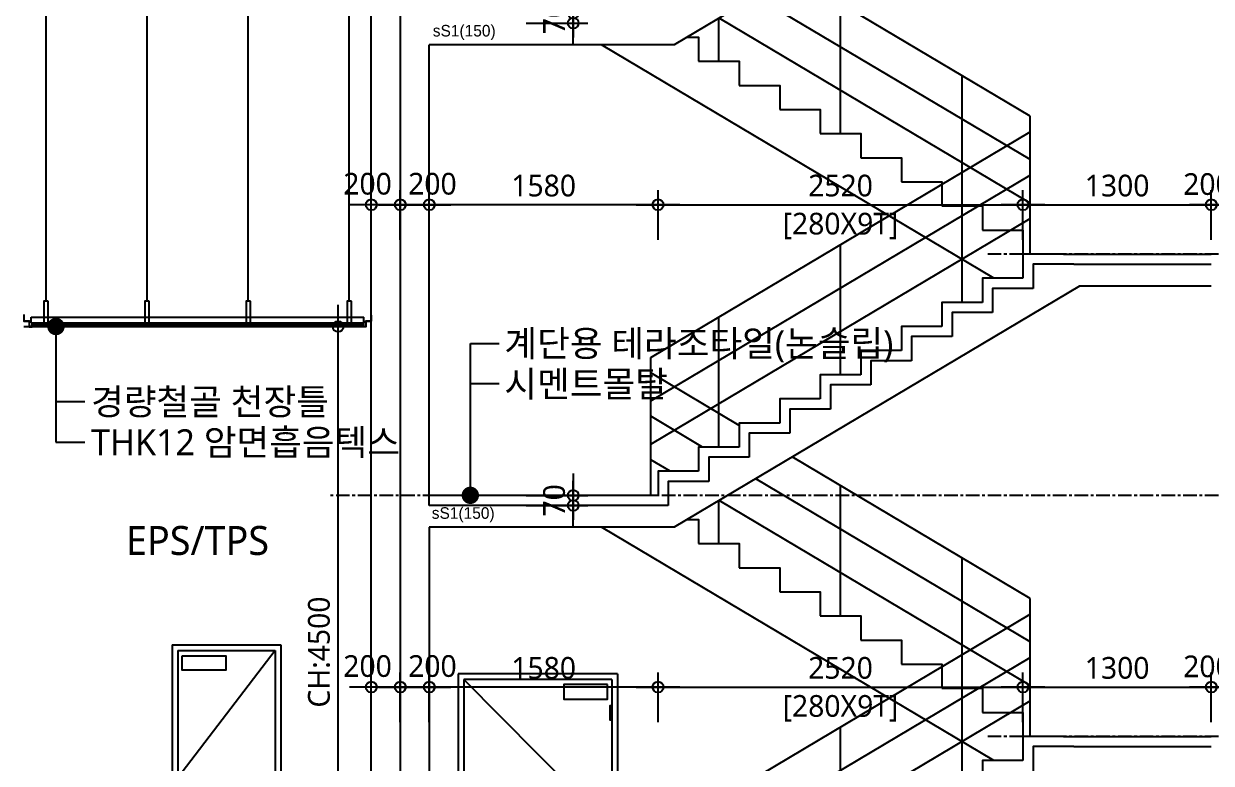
# Model space of a CAD drawing. Header units: millimetres. Extents: x -65167 to 413267, y -17142 to 66587.
# Drawn here: x 267917 to 276117, y 37407 to 42518 of the extents above; entities that cross this region are included whole.
import ezdxf
from ezdxf.enums import TextEntityAlignment as Align

# ---------------------------------------------------------------- set-up
doc = ezdxf.new("R2010")
doc.units = ezdxf.units.MM
doc.header["$LTSCALE"] = 75
doc.header["$MEASUREMENT"] = 0
doc.header["$PDSIZE"] = -10
for name, pattern in [('-HID', [2.5, 1.5, -1]), ('CEN', [62, 60, -1, 0, -1]), ('CENTER', [2, 1.25, -0.25, 0.25, -0.25])]:
    doc.linetypes.add(name, pattern=pattern)
doc.layers.get('0').update_dxf_attribs({"linetype": 'CONTINUOUS'})
doc.layers.get('Defpoints').update_dxf_attribs({"color": 171, "linetype": 'CONTINUOUS'})
for name, color, linetype in [('CEN(ST)', 1, 'CENTER'), ('center(창호)', 1, 'CEN'), ('CON', 2, 'CONTINUOUS'), ('DOOR', 4, 'CONTINUOUS'), ('DOOR-ELE', 252, 'CONTINUOUS'), ('ELE-6', 8, 'CONTINUOUS'), ('FIN', 8, 'CONTINUOUS'), ('FIN-1', 6, 'CONTINUOUS'), ('FIN-2', 9, 'CONTINUOUS'), ('HAN', 9, 'CONTINUOUS'), ('NDIM', 7, 'CONTINUOUS'), ('OPEN', 1, '-HID'), ('TEXT(MIN)', 7, 'CONTINUOUS'), ('WIPEOUT', 7, 'CONTINUOUS'), ('절취선', 2, 'CONTINUOUS')]:
    doc.layers.add(name, color=color, linetype=linetype)
doc.styles.add('CGS', font='cgse', dxfattribs={"bigfont": 'cgs'})
doc.styles.add('나눔바른고딕', font='NanumBarunGothic.ttf')
doc.dimstyles.new('NDIM 1200', dxfattribs={"dimscale": 75, "dimtxt": 3, "dimasz": 1, "dimexe": 2, "dimexo": 2, "dimgap": 1, "dimtad": 1, "dimdec": 0, "dimdsep": 46, "dimtxsty": 'CGS', "dimblk": 'DOT0', "dimcen": 1, "dimdle": 8, "dimclrd": 256, "dimclre": 256, "dimclrt": 256, "dimadec": 0, "dimazin": 0, "dimtfac": 1, "dimtdec": 0, "dimtix": 1, "dimtmove": 2, "dimatfit": 3, "dimldrblk": 'DOT0', "dimfxl": 1, "dimtolj": 1, "dimtzin": 0, "dimlwd": -1, "dimlwe": -1, "dimarcsym": 0})

# ---------------------------------------------------------------- blocks, each defined once
blk = doc.blocks.new('A$Cf4a16f9c')
blk.add_wipeout([(0, 0), (1100, 0), (1100, 2100), (0, 2100)]).dxf.layer = 'WIPEOUT'
at = {"layer": 'center(창호)'}
for p, q in [((125, 945), (125, 855)), ((80, 900), (170, 900))]:
    blk.add_line(p, q, dxfattribs=at)
at = {"layer": 'DOOR', "ltscale": 1000}
for p, q in [((0, 2100), (0, 0)), ((1100, 2100), (0, 2100)), ((40, 2060), (40, 0)), ((1060, 2060), (40, 2060)), ((1060, 2060), (1060, 0)), ((1100, 2100), (1100, 0)), ((0, 0), (1100, 0)), ((40, 40), (1060, 40))]:
    blk.add_line(p, q, dxfattribs=at)
blk.add_circle((125, 900), 30, dxfattribs=at)
at = {"layer": 'DOOR-ELE', "ltscale": 1000}
for p, q in [((151, 915), (300, 915)), ((250, 915), (250, 885)), ((300, 915), (300, 885)), ((151, 885), (300, 885))]:
    blk.add_line(p, q, dxfattribs=at)
for points in [[(1030, 2025), (730, 2025), (730, 1925), (1030, 1925)], [(1060, 1780), (1050, 1780), (1050, 1880), (1060, 1880)], [(1060, 200), (1050, 200), (1050, 300), (1060, 300)]]:
    blk.add_lwpolyline(points, close=True, dxfattribs=at)
at = {"layer": 'OPEN', "ltscale": 700}
for p, q in [((40, 2060), (1060, 1030)), ((1060, 1030), (40, 40))]:
    blk.add_line(p, q, dxfattribs=at)
blk = doc.blocks.new('fsd 750')
blk.add_wipeout([(1000, 2100), (250, 2100), (250, 300), (1000, 300)]).dxf.layer = 'WIPEOUT'
at = {"layer": 'DOOR', "ltscale": 1000}
for p, q in [((250, 2100), (250, 300)), ((250, 2100), (1000, 2100)), ((290, 2060), (290, 300)), ((290, 2060), (960, 2060)), ((960, 2060), (960, 300)), ((1000, 2100), (1000, 300)), ((960, 340), (290, 340)), ((1000, 300), (250, 300))]:
    blk.add_line(p, q, dxfattribs=at)
at = {"layer": 'DOOR-ELE', "ltscale": 1000}
for p, q in [((903.7, 984.5), (903.7, 968.6)), ((908.7, 984.5), (908.7, 968.6)), ((921.9, 992.5), (911.7, 992.5)), ((921.9, 987.5), (911.7, 987.5)), ((924.9, 843.8), (924.9, 984.5)), ((929.9, 843.8), (929.9, 984.5)), ((842.3, 973.5), (917.3, 967.5)), ((842.3, 949.6), (917.3, 955.6)), ((903.7, 954.5), (903.7, 843.8)), ((908.7, 954.5), (908.7, 843.8)), ((911.7, 840.8), (921.9, 840.8)), ((911.7, 835.8), (921.9, 835.8))]:
    blk.add_line(p, q, dxfattribs=at)
blk.add_lwpolyline([(320, 2025), (620, 2025), (620, 1925), (320, 1925)], close=True, dxfattribs=at)
for radius in [5, 3]:
    blk.add_circle((916.8, 849.8), radius, dxfattribs=at)
for centre, radius, start, end in [((911.7, 984.5), 8, 90, 180), ((911.7, 984.5), 3, 90, 180), ((921.9, 984.5), 8, 0, 90), ((921.9, 984.5), 3, 0, 90), ((841.3, 961.5), 12, 85.44256, 274.55744), ((916.8, 961.5), 6, 270, 90), ((911.7, 843.8), 8, 180, 270), ((911.7, 843.8), 3, 180, 270), ((921.9, 843.8), 3, 270, 0), ((921.9, 843.8), 8, 270, 0)]:
    blk.add_arc(centre, radius, start, end, dxfattribs=at)
at = {"layer": 'OPEN', "ltscale": 700}
for p, q in [((960, 2060), (290, 1180)), ((290, 1180), (960, 340))]:
    blk.add_line(p, q, dxfattribs=at)
blk = doc.blocks.new('DOT0')
blk.add_line((-3, 0), (3, 0))
at = {"color": 6}
blk.add_circle((0, 0), 0.75, dxfattribs=at)
blk = doc.blocks.new('*D1131')
at = {"layer": 'Defpoints', "color": 0, "ltscale": 0.4, "transparency": 16777216}
for p in [(270317.1, 37933.5), (270317.1, 37591.7), (270517.1, 37591.7)]:
    blk.add_point(p, dxfattribs=at)
at = {"layer": 'NDIM', "ltscale": 0.4, "transparency": 16777216}
for p, q in [((270317.1, 37691.7), (270317.1, 38033.5)), ((270517.1, 37691.7), (270517.1, 38033.5)), ((270467.1, 37933.5), (270367.1, 37933.5))]:
    blk.add_line(p, q, dxfattribs=at)
at = {"layer": 'NDIM', "ltscale": 0.4, "transparency": 16777216, "xscale": 50, "yscale": 50, "zscale": 50, "rotation": 180}
blk.add_blockref('DOT0', (270317.1, 37933.5), dxfattribs=at)
at = {"layer": 'NDIM', "ltscale": 0.4, "transparency": 16777216, "xscale": 50, "yscale": 50, "zscale": 50}
blk.add_blockref('DOT0', (270517.1, 37933.5), dxfattribs=at)
at = {"layer": 'NDIM', "ltscale": 0.4, "transparency": 16777216, "insert": (270291, 38077.6), "char_height": 150, "attachment_point": 5, "style": '나눔바른고딕'}
blk.add_mtext('\\A1;200', dxfattribs=at)
blk = doc.blocks.new('*D1132')
at = {"layer": 'Defpoints', "color": 0, "ltscale": 0.4, "transparency": 16777216}
for p in [(270717.1, 37933.5), (270517.1, 37591.7), (270717.1, 37591.7)]:
    blk.add_point(p, dxfattribs=at)
at = {"layer": 'NDIM', "ltscale": 0.4, "transparency": 16777216}
for p, q in [((270517.1, 37691.7), (270517.1, 38033.5)), ((270717.1, 37691.7), (270717.1, 38033.5)), ((270567.1, 37933.5), (270667.1, 37933.5))]:
    blk.add_line(p, q, dxfattribs=at)
at = {"layer": 'NDIM', "ltscale": 0.4, "transparency": 16777216, "xscale": 50, "yscale": 50, "zscale": 50, "rotation": 180}
blk.add_blockref('DOT0', (270517.1, 37933.5), dxfattribs=at)
at = {"layer": 'NDIM', "ltscale": 0.4, "transparency": 16777216, "xscale": 50, "yscale": 50, "zscale": 50}
blk.add_blockref('DOT0', (270717.1, 37933.5), dxfattribs=at)
at = {"layer": 'NDIM', "ltscale": 0.4, "transparency": 16777216, "insert": (270739.1, 38077.6), "char_height": 150, "attachment_point": 5, "style": '나눔바른고딕'}
blk.add_mtext('\\A1;200', dxfattribs=at)
blk = doc.blocks.new('*D1128')
at = {"layer": 'Defpoints', "color": 0, "ltscale": 0.4, "transparency": 16777216}
for p in [(270717.1, 37933.5), (270717.1, 37591.7), (272297.1, 37591.7)]:
    blk.add_point(p, dxfattribs=at)
at = {"layer": 'NDIM', "ltscale": 0.4, "transparency": 16777216}
for p, q in [((270717.1, 37691.7), (270717.1, 38033.5)), ((272297.1, 37691.7), (272297.1, 38033.5)), ((272247.1, 37933.5), (270767.1, 37933.5))]:
    blk.add_line(p, q, dxfattribs=at)
at = {"layer": 'NDIM', "ltscale": 0.4, "transparency": 16777216, "xscale": 50, "yscale": 50, "zscale": 50, "rotation": 180}
blk.add_blockref('DOT0', (270717.1, 37933.5), dxfattribs=at)
at = {"layer": 'NDIM', "ltscale": 0.4, "transparency": 16777216, "xscale": 50, "yscale": 50, "zscale": 50}
blk.add_blockref('DOT0', (272297.1, 37933.5), dxfattribs=at)
at = {"layer": 'NDIM', "ltscale": 0.4, "transparency": 16777216, "insert": (271507.1, 38064.9), "char_height": 150, "attachment_point": 5, "style": '나눔바른고딕'}
blk.add_mtext('\\A1;1580', dxfattribs=at)
blk = doc.blocks.new('*D1129')
at = {"layer": 'Defpoints', "color": 0, "ltscale": 0.4, "transparency": 16777216}
for p in [(274817.1, 37933.5), (272297.1, 37591.7), (274817.1, 37591.7)]:
    blk.add_point(p, dxfattribs=at)
at = {"layer": 'NDIM', "ltscale": 0.4, "transparency": 16777216}
for p, q in [((272297.1, 37691.7), (272297.1, 38033.5)), ((274817.1, 37691.7), (274817.1, 38033.5)), ((272347.1, 37933.5), (274767.1, 37933.5))]:
    blk.add_line(p, q, dxfattribs=at)
at = {"layer": 'NDIM', "ltscale": 0.4, "transparency": 16777216, "xscale": 50, "yscale": 50, "zscale": 50, "rotation": 180}
blk.add_blockref('DOT0', (272297.1, 37933.5), dxfattribs=at)
at = {"layer": 'NDIM', "ltscale": 0.4, "transparency": 16777216, "xscale": 50, "yscale": 50, "zscale": 50}
blk.add_blockref('DOT0', (274817.1, 37933.5), dxfattribs=at)
at = {"layer": 'NDIM', "ltscale": 0.4, "transparency": 16777216, "char_height": 150, "attachment_point": 5, "style": '나눔바른고딕'}
for s, insert in [('\\A1;2520', (273557.1, 38064.9)), ('\\A1;[280X9T]', (273557.1, 37786.3))]:
    blk.add_mtext(s, dxfattribs=dict(at, insert=insert))
blk = doc.blocks.new('*D1130')
at = {"layer": 'Defpoints', "color": 0, "ltscale": 0.4, "transparency": 16777216}
for p in [(276117.1, 37933.5), (274817.1, 37591.7), (276117.1, 37591.7)]:
    blk.add_point(p, dxfattribs=at)
at = {"layer": 'NDIM', "ltscale": 0.4, "transparency": 16777216}
for p, q in [((274817.1, 37691.7), (274817.1, 38033.5)), ((276117.1, 37691.7), (276117.1, 38033.5)), ((274867.1, 37933.5), (276067.1, 37933.5))]:
    blk.add_line(p, q, dxfattribs=at)
at = {"layer": 'NDIM', "ltscale": 0.4, "transparency": 16777216, "xscale": 50, "yscale": 50, "zscale": 50, "rotation": 180}
blk.add_blockref('DOT0', (274817.1, 37933.5), dxfattribs=at)
at = {"layer": 'NDIM', "ltscale": 0.4, "transparency": 16777216, "xscale": 50, "yscale": 50, "zscale": 50}
blk.add_blockref('DOT0', (276117.1, 37933.5), dxfattribs=at)
at = {"layer": 'NDIM', "ltscale": 0.4, "transparency": 16777216, "insert": (275467.1, 38065), "char_height": 150, "attachment_point": 5, "style": '나눔바른고딕'}
blk.add_mtext('\\A1;1300', dxfattribs=at)
blk = doc.blocks.new('*D1126')
at = {"layer": 'Defpoints', "color": 0, "ltscale": 0.4, "transparency": 16777216}
for p in [(276117.1, 37933.5), (276117.1, 37591.7), (276317.1, 37591.7)]:
    blk.add_point(p, dxfattribs=at)
at = {"layer": 'NDIM', "ltscale": 0.4, "transparency": 16777216}
for p, q in [((276117.1, 37691.7), (276117.1, 38033.5)), ((276317.1, 37691.7), (276317.1, 38033.5)), ((276267.1, 37933.5), (276167.1, 37933.5))]:
    blk.add_line(p, q, dxfattribs=at)
at = {"layer": 'NDIM', "ltscale": 0.4, "transparency": 16777216, "xscale": 50, "yscale": 50, "zscale": 50, "rotation": 180}
blk.add_blockref('DOT0', (276117.1, 37933.5), dxfattribs=at)
at = {"layer": 'NDIM', "ltscale": 0.4, "transparency": 16777216, "xscale": 50, "yscale": 50, "zscale": 50}
blk.add_blockref('DOT0', (276317.1, 37933.5), dxfattribs=at)
at = {"layer": 'NDIM', "ltscale": 0.4, "transparency": 16777216, "insert": (276091, 38075.3), "char_height": 150, "attachment_point": 5, "style": '나눔바른고딕'}
blk.add_mtext('\\A1;200', dxfattribs=at)
blk = doc.blocks.new('*D1138')
at = {"layer": 'Defpoints', "color": 0, "ltscale": 0.4, "transparency": 16777216}
for p in [(270317.1, 41266.8), (270317.1, 40925), (270517.1, 40925)]:
    blk.add_point(p, dxfattribs=at)
at = {"layer": 'NDIM', "ltscale": 0.4, "transparency": 16777216}
for p, q in [((270317.1, 41025), (270317.1, 41366.8)), ((270517.1, 41025), (270517.1, 41366.8)), ((270467.1, 41266.8), (270367.1, 41266.8))]:
    blk.add_line(p, q, dxfattribs=at)
at = {"layer": 'NDIM', "ltscale": 0.4, "transparency": 16777216, "xscale": 50, "yscale": 50, "zscale": 50, "rotation": 180}
blk.add_blockref('DOT0', (270317.1, 41266.8), dxfattribs=at)
at = {"layer": 'NDIM', "ltscale": 0.4, "transparency": 16777216, "xscale": 50, "yscale": 50, "zscale": 50}
blk.add_blockref('DOT0', (270517.1, 41266.8), dxfattribs=at)
at = {"layer": 'NDIM', "ltscale": 0.4, "transparency": 16777216, "insert": (270291, 41410.9), "char_height": 150, "attachment_point": 5, "style": '나눔바른고딕'}
blk.add_mtext('\\A1;200', dxfattribs=at)
blk = doc.blocks.new('*D1139')
at = {"layer": 'Defpoints', "color": 0, "ltscale": 0.4, "transparency": 16777216}
for p in [(270717.1, 41266.8), (270517.1, 40925), (270717.1, 40925)]:
    blk.add_point(p, dxfattribs=at)
at = {"layer": 'NDIM', "ltscale": 0.4, "transparency": 16777216}
for p, q in [((270517.1, 41025), (270517.1, 41366.8)), ((270717.1, 41025), (270717.1, 41366.8)), ((270567.1, 41266.8), (270667.1, 41266.8))]:
    blk.add_line(p, q, dxfattribs=at)
at = {"layer": 'NDIM', "ltscale": 0.4, "transparency": 16777216, "xscale": 50, "yscale": 50, "zscale": 50, "rotation": 180}
blk.add_blockref('DOT0', (270517.1, 41266.8), dxfattribs=at)
at = {"layer": 'NDIM', "ltscale": 0.4, "transparency": 16777216, "xscale": 50, "yscale": 50, "zscale": 50}
blk.add_blockref('DOT0', (270717.1, 41266.8), dxfattribs=at)
at = {"layer": 'NDIM', "ltscale": 0.4, "transparency": 16777216, "insert": (270739.1, 41410.9), "char_height": 150, "attachment_point": 5, "style": '나눔바른고딕'}
blk.add_mtext('\\A1;200', dxfattribs=at)
blk = doc.blocks.new('*D1135')
at = {"layer": 'Defpoints', "color": 0, "ltscale": 0.4, "transparency": 16777216}
for p in [(270717.1, 41266.8), (270717.1, 40925), (272297.1, 40925)]:
    blk.add_point(p, dxfattribs=at)
at = {"layer": 'NDIM', "ltscale": 0.4, "transparency": 16777216}
for p, q in [((270717.1, 41025), (270717.1, 41366.8)), ((272297.1, 41025), (272297.1, 41366.8)), ((272247.1, 41266.8), (270767.1, 41266.8))]:
    blk.add_line(p, q, dxfattribs=at)
at = {"layer": 'NDIM', "ltscale": 0.4, "transparency": 16777216, "xscale": 50, "yscale": 50, "zscale": 50, "rotation": 180}
blk.add_blockref('DOT0', (270717.1, 41266.8), dxfattribs=at)
at = {"layer": 'NDIM', "ltscale": 0.4, "transparency": 16777216, "xscale": 50, "yscale": 50, "zscale": 50}
blk.add_blockref('DOT0', (272297.1, 41266.8), dxfattribs=at)
at = {"layer": 'NDIM', "ltscale": 0.4, "transparency": 16777216, "insert": (271507.1, 41398.2), "char_height": 150, "attachment_point": 5, "style": '나눔바른고딕'}
blk.add_mtext('\\A1;1580', dxfattribs=at)
blk = doc.blocks.new('*D1136')
at = {"layer": 'Defpoints', "color": 0, "ltscale": 0.4, "transparency": 16777216}
for p in [(274817.1, 41266.8), (272297.1, 40925), (274817.1, 40925)]:
    blk.add_point(p, dxfattribs=at)
at = {"layer": 'NDIM', "ltscale": 0.4, "transparency": 16777216}
for p, q in [((272297.1, 41025), (272297.1, 41366.8)), ((274817.1, 41025), (274817.1, 41366.8)), ((272347.1, 41266.8), (274767.1, 41266.8))]:
    blk.add_line(p, q, dxfattribs=at)
at = {"layer": 'NDIM', "ltscale": 0.4, "transparency": 16777216, "xscale": 50, "yscale": 50, "zscale": 50, "rotation": 180}
blk.add_blockref('DOT0', (272297.1, 41266.8), dxfattribs=at)
at = {"layer": 'NDIM', "ltscale": 0.4, "transparency": 16777216, "xscale": 50, "yscale": 50, "zscale": 50}
blk.add_blockref('DOT0', (274817.1, 41266.8), dxfattribs=at)
at = {"layer": 'NDIM', "ltscale": 0.4, "transparency": 16777216, "char_height": 150, "attachment_point": 5, "style": '나눔바른고딕'}
for s, insert in [('\\A1;2520', (273557.1, 41398.2)), ('\\A1;[280X9T]', (273557.1, 41119.6))]:
    blk.add_mtext(s, dxfattribs=dict(at, insert=insert))
blk = doc.blocks.new('*D1137')
at = {"layer": 'Defpoints', "color": 0, "ltscale": 0.4, "transparency": 16777216}
for p in [(276117.1, 41266.8), (274817.1, 40925), (276117.1, 40925)]:
    blk.add_point(p, dxfattribs=at)
at = {"layer": 'NDIM', "ltscale": 0.4, "transparency": 16777216}
for p, q in [((274817.1, 41025), (274817.1, 41366.8)), ((276117.1, 41025), (276117.1, 41366.8)), ((274867.1, 41266.8), (276067.1, 41266.8))]:
    blk.add_line(p, q, dxfattribs=at)
at = {"layer": 'NDIM', "ltscale": 0.4, "transparency": 16777216, "xscale": 50, "yscale": 50, "zscale": 50, "rotation": 180}
blk.add_blockref('DOT0', (274817.1, 41266.8), dxfattribs=at)
at = {"layer": 'NDIM', "ltscale": 0.4, "transparency": 16777216, "xscale": 50, "yscale": 50, "zscale": 50}
blk.add_blockref('DOT0', (276117.1, 41266.8), dxfattribs=at)
at = {"layer": 'NDIM', "ltscale": 0.4, "transparency": 16777216, "insert": (275467.1, 41398.3), "char_height": 150, "attachment_point": 5, "style": '나눔바른고딕'}
blk.add_mtext('\\A1;1300', dxfattribs=at)
blk = doc.blocks.new('*D1133')
at = {"layer": 'Defpoints', "color": 0, "ltscale": 0.4, "transparency": 16777216}
for p in [(276117.1, 41266.8), (276117.1, 40925), (276317.1, 40925)]:
    blk.add_point(p, dxfattribs=at)
at = {"layer": 'NDIM', "ltscale": 0.4, "transparency": 16777216}
for p, q in [((276117.1, 41025), (276117.1, 41366.8)), ((276317.1, 41025), (276317.1, 41366.8)), ((276267.1, 41266.8), (276167.1, 41266.8))]:
    blk.add_line(p, q, dxfattribs=at)
at = {"layer": 'NDIM', "ltscale": 0.4, "transparency": 16777216, "xscale": 50, "yscale": 50, "zscale": 50, "rotation": 180}
blk.add_blockref('DOT0', (276117.1, 41266.8), dxfattribs=at)
at = {"layer": 'NDIM', "ltscale": 0.4, "transparency": 16777216, "xscale": 50, "yscale": 50, "zscale": 50}
blk.add_blockref('DOT0', (276317.1, 41266.8), dxfattribs=at)
at = {"layer": 'NDIM', "ltscale": 0.4, "transparency": 16777216, "insert": (276091, 41408.6), "char_height": 150, "attachment_point": 5, "style": '나눔바른고딕'}
blk.add_mtext('\\A1;200', dxfattribs=at)
blk = doc.blocks.new('*D1194')
at = {"layer": 'Defpoints', "color": 0, "ltscale": 0.4, "transparency": 16777216}
for p in [(269662.9, 40425), (270087.9, 40425), (269662.9, 35925)]:
    blk.add_point(p, dxfattribs=at)
at = {"layer": 'NDIM', "ltscale": 0.4, "transparency": 16777216}
for p, q in [((269762.9, 40425), (270187.9, 40425)), ((270087.9, 35975), (270087.9, 40375)), ((269762.9, 35925), (270187.9, 35925))]:
    blk.add_line(p, q, dxfattribs=at)
at = {"layer": 'NDIM', "ltscale": 0.4, "transparency": 16777216, "xscale": 50, "yscale": 50, "zscale": 50}
for p, rotation in [((270087.9, 40425), 90), ((270087.9, 35925), 270)]:
    blk.add_blockref('DOT0', p, dxfattribs=dict(at, rotation=rotation))
at = {"layer": 'NDIM', "ltscale": 0.4, "transparency": 16777216, "insert": (269956.4, 38175), "char_height": 150, "attachment_point": 5, "rotation": 90, "style": '나눔바른고딕'}
blk.add_mtext('\\A1;CH:4500', dxfattribs=at)
blk = doc.blocks.new('ST-A')
at = {"layer": 'CON', "ltscale": 10000}
for points in [[(331646.7, 31029.4), (330737.9, 31029.4), (327937.9, 29362.7), (326246.7, 29362.7)], [(330696.7, 27846.1), (330416.7, 27846.1), (330416.7, 27679.4)], [(330696.7, 27846.1), (331646.7, 27846.1)], [(331646.7, 27696.1), (330737.9, 27696.1), (327937.9, 26029.4), (326246.7, 26029.4)], [(330416.7, 27679.4), (330136.7, 27679.4), (330136.7, 27512.7)], [(330136.7, 27512.7), (329856.7, 27512.7), (329856.7, 27346.1)], [(329856.7, 27346.1), (329576.7, 27346.1), (329576.7, 27179.4)], [(329576.7, 27179.4), (329296.7, 27179.4), (329296.7, 27012.7)], [(329296.7, 27012.7), (329016.7, 27012.7), (329016.7, 26846.1)], [(329016.7, 26846.1), (328736.7, 26846.1), (328736.7, 26679.4)], [(328736.7, 26679.4), (328456.7, 26679.4), (328456.7, 26512.7)], [(328456.7, 26512.7), (328176.7, 26512.7), (328176.7, 26346.1)], [(328176.7, 26346.1), (327896.7, 26346.1), (327896.7, 26179.4)], [(327896.7, 26179.4), (326246.7, 26179.4)], [(330696.7, 24512.7), (330416.7, 24512.7), (330416.7, 24346.1)], [(330696.7, 24512.7), (331646.7, 24512.7)]]:
    blk.add_lwpolyline(points, dxfattribs=at)
at = {"layer": 'ELE-6', "ltscale": 10000}
for p, q in [((330146.1, 27749.4), (327435.7, 29362.7)), ((330146.1, 24416.1), (327435.7, 26029.4))]:
    blk.add_line(p, q, dxfattribs=at)
for points in [[(328027.5, 29416.1), (328106.7, 29416.1), (328106.7, 29249.4)], [(328106.7, 29249.4), (328386.7, 29249.4), (328386.7, 29082.7)], [(328386.7, 29082.7), (328666.7, 29082.7), (328666.7, 28916.1)], [(328666.7, 28916.1), (328946.7, 28916.1), (328946.7, 28749.4)], [(328946.7, 28749.4), (329226.7, 28749.4), (329226.7, 28582.7)], [(329226.7, 28582.7), (329506.7, 28582.7), (329506.7, 28416.1)], [(329506.7, 28416.1), (329786.7, 28416.1), (329786.7, 28249.4)], [(329786.7, 28249.4), (330066.7, 28249.4), (330066.7, 28082.7)], [(330066.7, 28082.7), (330346.7, 28082.7), (330346.7, 27916.1)], [(328027.5, 26082.7), (328106.7, 26082.7), (328106.7, 25916.1)], [(328106.7, 25916.1), (328386.7, 25916.1), (328386.7, 25749.4)], [(328386.7, 25749.4), (328666.7, 25749.4), (328666.7, 25582.7)], [(328666.7, 25582.7), (328946.7, 25582.7), (328946.7, 25416.1)], [(328946.7, 25416.1), (329226.7, 25416.1), (329226.7, 25249.4)], [(329226.7, 25249.4), (329506.7, 25249.4), (329506.7, 25082.7)], [(329506.7, 25082.7), (329786.7, 25082.7), (329786.7, 24916.1)], [(329786.7, 24916.1), (330066.7, 24916.1), (330066.7, 24749.4)], [(330066.7, 24749.4), (330346.7, 24749.4), (330346.7, 24582.7)]]:
    blk.add_lwpolyline(points, dxfattribs=at)
at = {"layer": 'FIN-1', "ltscale": 10000}
for points in [[(330626.7, 27916.1), (330346.7, 27916.1), (330346.7, 27749.4)], [(330626.7, 27916.1), (331646.7, 27916.1)], [(330346.7, 27749.4), (330066.7, 27749.4), (330066.7, 27582.7)], [(330066.7, 27582.7), (329786.7, 27582.7), (329786.7, 27416.1)], [(329786.7, 27416.1), (329506.7, 27416.1), (329506.7, 27249.4)], [(329506.7, 27249.4), (329226.7, 27249.4), (329226.7, 27082.7)], [(329226.7, 27082.7), (328946.7, 27082.7), (328946.7, 26916.1)], [(328946.7, 26916.1), (328666.7, 26916.1), (328666.7, 26749.4)], [(328666.7, 26749.4), (328386.7, 26749.4), (328386.7, 26582.7)], [(328386.7, 26582.7), (328106.7, 26582.7), (328106.7, 26416.1)], [(328106.7, 26416.1), (327826.7, 26416.1), (327826.7, 26249.4)], [(327826.7, 26249.4), (326246.7, 26249.4)], [(330626.7, 24582.7), (330346.7, 24582.7), (330346.7, 24416.1)], [(330626.7, 24582.7), (331646.7, 24582.7)], [(330346.7, 24416.1), (330066.7, 24416.1), (330066.7, 24249.4)]]:
    blk.add_lwpolyline(points, dxfattribs=at)
at = {"layer": 'HAN', "ltscale": 10000}
for p, q in [((330396.7, 28869.6), (328753.1, 29848)), ((330396.7, 28569.6), (328501.1, 29698)), ((329086.7, 28749.4), (329086.7, 29649.4)), ((328246.7, 29249.4), (328246.7, 29546.5)), ((330396.7, 28269.6), (328249.1, 29548)), ((329926.7, 28249.4), (329926.7, 29149.4)), ((330396.7, 27916.1), (330396.7, 28869.6)), ((327776.7, 27203), (330396.7, 28762.5)), ((327776.7, 26903), (330396.7, 28462.5)), ((329926.7, 27582.7), (329926.7, 28482.7)), ((327776.7, 26603), (330396.7, 28162.5)), ((329086.7, 27082.7), (329086.7, 27982.7)), ((328246.7, 26582.7), (328246.7, 27482.7)), ((327776.7, 26249.4), (327776.7, 27203)), ((328386.7, 26732.7), (327776.7, 27095.8)), ((328134.7, 26582.7), (327776.7, 26795.8)), ((327910.7, 26416.1), (327776.7, 26495.8)), ((330396.7, 25536.3), (328753.1, 26514.6)), ((330396.7, 25236.3), (328501.1, 26364.6)), ((329086.7, 25416.1), (329086.7, 26316.1)), ((328246.7, 25916.1), (328246.7, 26213.2)), ((330396.7, 24936.3), (328249.1, 26214.6)), ((329926.7, 24916.1), (329926.7, 25816.1)), ((330396.7, 24582.7), (330396.7, 25536.3)), ((330396.7, 24582.7), (330396.7, 25536.3)), ((327776.7, 23869.6), (330396.7, 25429.2)), ((327776.7, 23569.6), (330396.7, 25129.2)), ((329926.7, 24249.4), (329926.7, 25149.4)), ((327776.7, 23269.6), (330396.7, 24829.2)), ((329086.7, 23749.4), (329086.7, 24649.4))]:
    blk.add_line(p, q, dxfattribs=at)
blk = doc.blocks.new('*D1544')
at = {"layer": 'Defpoints', "color": 0, "ltscale": 0.4, "transparency": 16777216}
for p in [(271286.3, 39258.3), (271286.3, 39188.3), (271711.3, 39188.3)]:
    blk.add_point(p, dxfattribs=at)
at = {"layer": 'NDIM', "ltscale": 0.4, "transparency": 16777216}
for p, q in [((271711.3, 39308.3), (271711.3, 39358.3)), ((271386.3, 39258.3), (271811.3, 39258.3)), ((271711.3, 39258.3), (271711.3, 39188.3)), ((271386.3, 39188.3), (271811.3, 39188.3)), ((271711.3, 39138.3), (271711.3, 39088.3))]:
    blk.add_line(p, q, dxfattribs=at)
at = {"layer": 'NDIM', "ltscale": 0.4, "transparency": 16777216, "xscale": 50, "yscale": 50, "zscale": 50}
for p, rotation in [((271711.3, 39258.3), 270), ((271711.3, 39188.3), 90)]:
    blk.add_blockref('DOT0', p, dxfattribs=dict(at, rotation=rotation))
at = {"layer": 'NDIM', "ltscale": 0.4, "transparency": 16777216, "insert": (271579.8, 39223.3), "char_height": 150, "attachment_point": 5, "rotation": 90, "style": '나눔바른고딕'}
blk.add_mtext('\\A1;70', dxfattribs=at)
blk = doc.blocks.new('*D1545')
at = {"layer": 'Defpoints', "color": 0, "ltscale": 0.4, "transparency": 16777216}
for p in [(271286.3, 42591.7), (271286.3, 42521.7), (271711.3, 42521.7)]:
    blk.add_point(p, dxfattribs=at)
at = {"layer": 'NDIM', "ltscale": 0.4, "transparency": 16777216}
for p, q in [((271711.3, 42641.7), (271711.3, 42691.7)), ((271386.3, 42591.7), (271811.3, 42591.7)), ((271711.3, 42591.7), (271711.3, 42521.7)), ((271386.3, 42521.7), (271811.3, 42521.7)), ((271711.3, 42471.7), (271711.3, 42421.7))]:
    blk.add_line(p, q, dxfattribs=at)
at = {"layer": 'NDIM', "ltscale": 0.4, "transparency": 16777216, "xscale": 50, "yscale": 50, "zscale": 50}
for p, rotation in [((271711.3, 42591.7), 270), ((271711.3, 42521.7), 90)]:
    blk.add_blockref('DOT0', p, dxfattribs=dict(at, rotation=rotation))
at = {"layer": 'NDIM', "ltscale": 0.4, "transparency": 16777216, "insert": (271579.8, 42556.7), "char_height": 150, "attachment_point": 5, "rotation": 90, "style": '나눔바른고딕'}
blk.add_mtext('\\A1;70', dxfattribs=at)

msp = doc.modelspace()

# ---------------------------------------------------------------- linework, layer by layer
at = {"layer": 'CEN(ST)', "ltscale": 10000}
msp.add_line((270517.1, 54495.8), (270517.1, 9916.1), dxfattribs=at)
at = {"layer": 'CEN(ST)'}
for p, q in [((280217.1, 40925), (274559.6, 40925)), ((280217.1, 39258.3), (270017.1, 39258.3)), ((280217.1, 37591.7), (274559.6, 37591.7))]:
    msp.add_line(p, q, dxfattribs=at)
at = {"layer": 'CON', "ltscale": 10000}
for p, q in [((270717.1, 39188.3), (270717.1, 42371.7)), ((270717.1, 39038.4), (270717.1, 35855))]:
    msp.add_line(p, q, dxfattribs=at)
msp.add_lwpolyline([(270317.1, 35925), (270317.1, 45775)], dxfattribs=at)
at = {"layer": 'FIN', "ltscale": 1000}
msp.add_line((267917.1, 40425), (270265.1, 40425), dxfattribs=at)
at = {"layer": 'FIN-2'}
for p, q in [((268070.8, 40601), (268070.8, 45775)), ((268768.8, 40601), (268768.8, 45775)), ((269466.8, 40601), (269466.8, 45775)), ((270164.8, 40601), (270164.8, 45775)), ((267969.1, 40489), (270265.1, 40489)), ((267969.1, 40451), (267969.1, 40489)), ((267969.1, 40451), (270265.1, 40451)), ((267969.1, 40437), (270265.1, 40437)), ((270265.1, 40451), (270265.1, 40489)), ((267969.1, 40425), (270265.1, 40425))]:
    msp.add_line(p, q, dxfattribs=at)
for points in [[(268085.8, 40601), (268055.8, 40601), (268055.8, 40451), (268085.8, 40451)], [(268783.8, 40601), (268753.8, 40601), (268753.8, 40451), (268783.8, 40451)], [(269481.8, 40601), (269451.8, 40601), (269451.8, 40451), (269481.8, 40451)], [(270179.8, 40601), (270149.8, 40601), (270149.8, 40451), (270179.8, 40451)]]:
    msp.add_lwpolyline(points, close=True, dxfattribs=at)
for points in [[(267975.1, 40423), (267975.1, 40425), (267957.1, 40425), (267957.1, 40463), (267919.1, 40463), (267919.1, 40503), (267917.1, 40503), (267917.1, 40461), (267955.1, 40461), (267955.1, 40423), (267975.1, 40423)], [(270259.1, 40423), (270259.1, 40425), (270277.1, 40425), (270277.1, 40463), (270315.1, 40463), (270315.1, 40503), (270317.1, 40503), (270317.1, 40461), (270279.1, 40461), (270279.1, 40423), (270259.1, 40423)]]:
    msp.add_lwpolyline(points, dxfattribs=at)
at = {"layer": 'NDIM', "ltscale": 10000}
msp.add_line((271200.9, 40028.3), (271000.9, 40028.3), dxfattribs=at)
at = {"layer": 'TEXT(MIN)', "ltscale": 10000}
msp.add_line((268339.6, 39905), (268139.6, 39905), dxfattribs=at)

# ---------------------------------------------------------------- block references
at = {"ltscale": 0.1}
msp.add_blockref('A$Cf4a16f9c', (270917.1, 35925), dxfattribs=at)
at = {"layer": '절취선'}
msp.add_blockref('fsd 750', (268692.1, 36125), dxfattribs=at)

# ---------------------------------------------------------------- texts
at = {"layer": 'Defpoints', "style": 'CGS'}
for p in [(270958.6, 42405.5), (270951.5, 39072.2)]:
    msp.add_text('sS1(150)', height=80, dxfattribs=at).set_placement(p, align=Align.BOTTOM_CENTER)
at = {"layer": 'TEXT(MIN)', "style": '나눔바른고딕'}
for s, p in [('계단용 테라조타일(논슬립)', (271235.7, 40308.3)), ('시멘트몰탈', (271235.7, 40028.3)), ('경량철골 천장틀', (268381.8, 39905)), ('THK12 암면흡음텍스', (268381.8, 39625))]:
    msp.add_text(s, height=180, dxfattribs=at).set_placement(p, align=Align.MIDDLE_LEFT)
msp.add_text('EPS/TPS', height=200, dxfattribs=at).set_placement((269117.1, 38946.5), align=Align.MIDDLE_CENTER)

# ---------------------------------------------------------------- dimensions: what is measured, and where the dimension line sits
at = {"layer": 'NDIM', "ltscale": 0.4}
for base, p1, p2, angle, picture, middle in [((271711.3, 42521.7), (271286.3, 42591.7), (271286.3, 42521.7), 270, '*D1545', (271579.8, 42556.7)), ((270717.1, 41266.8), (272297.1, 40925), (270717.1, 40925), 180, '*D1135', (271507.1, 41398.2)), ((271711.3, 39188.3), (271286.3, 39258.3), (271286.3, 39188.3), 270, '*D1544', (271579.8, 39223.3))]:
    dim = msp.add_linear_dim(base=base, p1=p1, p2=p2, angle=angle, dimstyle='NDIM 1200', override={"dimscale": 50, "dimtxsty": '나눔바른고딕'}, dxfattribs=at)
    dim.commit()
    dim.dimension.update_dxf_attribs({"geometry": picture, "text_midpoint": middle})
for base, p1, p2, picture, middle in [((270317.1, 41266.8), (270517.1, 40925), (270317.1, 40925), '*D1138', (270291, 41410.9)), ((276117.1, 41266.8), (276317.1, 40925), (276117.1, 40925), '*D1133', (276091, 41408.6)), ((270317.1, 37933.5), (270517.1, 37591.7), (270317.1, 37591.7), '*D1131', (270291, 38077.6)), ((276117.1, 37933.5), (276317.1, 37591.7), (276117.1, 37591.7), '*D1126', (276091, 38075.3))]:
    dim = msp.add_linear_dim(base=base, p1=p1, p2=p2, angle=180, dimstyle='NDIM 1200', override={"dimscale": 50, "dimtxsty": '나눔바른고딕'}, dxfattribs=at)
    dim.commit()
    dim.dimension.update_dxf_attribs({"geometry": picture, "text_midpoint": middle, "dimtype": 160})
dim = msp.add_linear_dim(base=(270717.1, 41266.8), p1=(270517.1, 40925), p2=(270717.1, 40925), dimstyle='NDIM 1200', override={"dimscale": 50, "dimtxsty": '나눔바른고딕'}, dxfattribs=at)
dim.commit()
dim.dimension.update_dxf_attribs({"geometry": '*D1139', "text_midpoint": (270739.1, 41410.9), "dimtype": 160})
for base, p1, p2, picture, middle in [((274817.1, 41266.8), (272297.1, 40925), (274817.1, 40925), '*D1136', (273557.1, 41266.8)), ((274817.1, 37933.5), (272297.1, 37591.7), (274817.1, 37591.7), '*D1129', (273557.1, 37933.5))]:
    dim = msp.add_linear_dim(base=base, p1=p1, p2=p2, text='<>\\X[280X9T]', dimstyle='NDIM 1200', override={"dimscale": 50, "dimtxsty": '나눔바른고딕'}, dxfattribs=at)
    dim.commit()
    dim.dimension.update_dxf_attribs({"geometry": picture, "text_midpoint": middle})
for base, p1, p2, picture, middle in [((276117.1, 41266.8), (274817.1, 40925), (276117.1, 40925), '*D1137', (275467.1, 41398.3)), ((276117.1, 37933.5), (274817.1, 37591.7), (276117.1, 37591.7), '*D1130', (275467.1, 38065))]:
    dim = msp.add_linear_dim(base=base, p1=p1, p2=p2, dimstyle='NDIM 1200', override={"dimscale": 50, "dimtxsty": '나눔바른고딕'}, dxfattribs=at)
    dim.commit()
    dim.dimension.update_dxf_attribs({"geometry": picture, "text_midpoint": middle})

# ---------------------------------------------------------------- leaders
at = {"layer": 'NDIM', "ltscale": 10000}
for points in [[(268139.6, 40425), (268139.6, 39625), (268339.6, 39625)], [(271000.9, 39258.3), (271000.9, 40308.3), (271200.9, 40308.3)]]:
    msp.add_leader(points, dimstyle='NDIM 1200', override={"dimscale": 120, "dimasz": 1, "dimgap": 1, "dimtad": 0, "dimldrblk": 'Dot'}, dxfattribs=at)

# ---------------------------------------------------------------- next in the draw order: block references
msp.add_blockref('ST-A', (-55529.6, 13008.9))

# ---------------------------------------------------------------- next in the draw order: dimensions: what is measured, and where the dimension line sits
at = {"layer": 'NDIM', "ltscale": 0.4}
dim = msp.add_linear_dim(base=(270087.9, 40425), p1=(269662.9, 35925), p2=(269662.9, 40425), angle=90, text='CH:<>', dimstyle='NDIM 1200', override={"dimscale": 50, "dimtxsty": '나눔바른고딕'}, dxfattribs=at)
dim.commit()
dim.dimension.update_dxf_attribs({"geometry": '*D1194', "text_midpoint": (269956.4, 38175)})
dim = msp.add_linear_dim(base=(270717.1, 37933.5), p1=(270517.1, 37591.7), p2=(270717.1, 37591.7), dimstyle='NDIM 1200', override={"dimscale": 50, "dimtxsty": '나눔바른고딕'}, dxfattribs=at)
dim.commit()
dim.dimension.update_dxf_attribs({"geometry": '*D1132', "text_midpoint": (270739.1, 38077.6), "dimtype": 160})
dim = msp.add_linear_dim(base=(270717.1, 37933.5), p1=(272297.1, 37591.7), p2=(270717.1, 37591.7), angle=180, dimstyle='NDIM 1200', override={"dimscale": 50, "dimtxsty": '나눔바른고딕'}, dxfattribs=at)
dim.commit()
dim.dimension.update_dxf_attribs({"geometry": '*D1128', "text_midpoint": (271507.1, 38064.9)})

doc.saveas('drawing.dxf')
